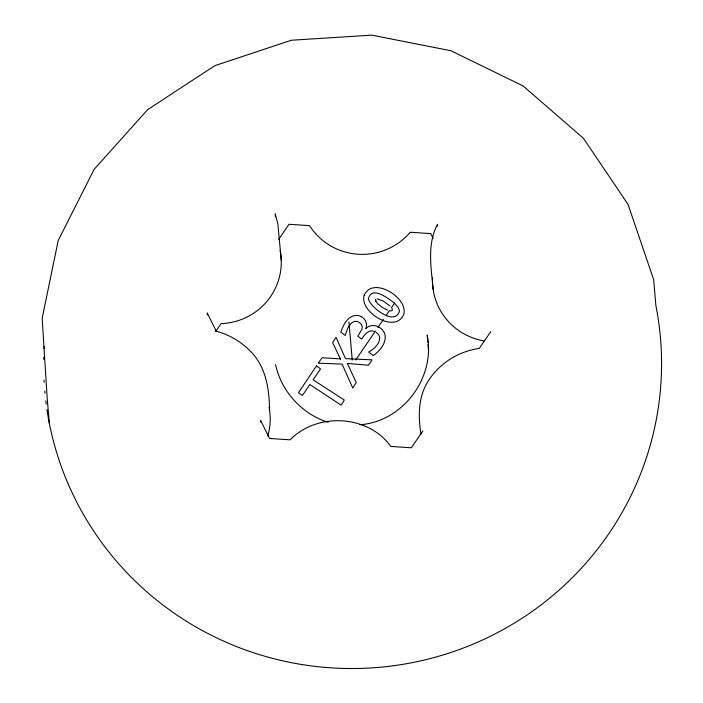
<?xml version="1.0" encoding="UTF-8"?>
<svg xmlns="http://www.w3.org/2000/svg" width="703" height="703" viewBox="0 0 703 703"><rect width="100%" height="100%" fill="white"/><g stroke="black" fill="none" stroke-linecap="round" stroke-linejoin="round"><path stroke-width="1.05" d="M365.991 328.134C368.565 321.693 362.397 314.891 355.806 315.41C347.335 316.253 343.231 325.102 340.814 332.176L345.243 335.472C346.816 330.225 348.644 323.758 354.18 321.447L356.781 321.341L359.426 322.484L361.474 324.487L362.291 326.965L361.852 329.452L357.774 336.183L361.729 339.162C364.207 334.733 368.855 328.96 374.594 331.5M215.636 331.614L221.085 323.635A62.33 61.328 -4.9 0 0 280.119 250.4M278.704 239.354L289.003 224.283L309.548 225.637A62.33 61.328 -4.9 0 0 410.236 232.254L430.781 233.598L433.162 238.387M318.608 362.801L322.062 357.757L340.568 358.899M371.79 359.831L345.507 358.644L336.043 337.299L332.624 342.739L340.604 359.295M355.692 359.962L375.428 331.095M377.898 327.484L383.443 319.373M386.527 314.856L389.611 310.348M391.466 307.642L394.55 303.134C389.04 299.047 371.369 284.856 368.381 299.012L368.346 298.617C370.182 307.677 395.534 326.587 399.497 310.831L398.232 307.413L394.532 303.221M318.644 363.196L342.089 364.092L352.801 388.056L356.236 382.59L347.344 363.372L368.372 365.27L371.825 360.226M422.855 430.948L411.343 447.785L390.798 446.44C368.179 414.665 316.983 412.195 290.111 439.823L269.565 438.47L260.532 420.28L260.708 422.398M490.773 331.596L479.261 348.433C459.586 351.105 441.299 362.15 429.955 378.469C418.232 394.585 417.828 415.297 421 434.217M365.771 328.591C372.247 321.956 384.137 327.141 385.165 335.797C385.877 344.083 379.523 350.885 373.434 355.613L368.592 352.036C374.031 349.119 379.796 344.004 379.752 337.361L378.697 334.777L376.175 332.361M390.429 311.007L392.23 310.533L392.107 308.432M359.769 424.77C403.021 421.747 435.79 377.432 427.169 335.059L427.802 342.396M328.319 422.151L326.236 421.747C300.875 412.775 281.226 390.894 275.541 364.532M377.256 298.81L383.214 301.069L390.051 305.954M387.573 310.128L382.247 307.387L377.775 303.758L375.789 301.297L375.604 299.32L375.789 301.297M275.137 213.598L277.834 223.703L281.244 259.969M437.644 226.384L437.459 224.266C426.932 244.459 431.167 267.615 433.11 289.179M427.978 344.496L428.426 349.734M348.969 322.009L352.238 360.121M275.224 214.661L275.409 216.779M269.601 410.411C269.275 389.462 266.129 366.852 250.54 351.368C241.182 341.684 229.248 334.681 216.252 331.148L207.218 312.958L207.403 315.076M49.351 423.426L47.127 397.476L42.18 318.266L58.226 240.435L94.184 169.291L147.604 109.686L214.846 65.669L291.323 40.247L371.825 35.15L450.869 50.73L523.058 85.924L583.481 138.333L628.025 204.38L653.649 279.574L655.873 305.524A308.995 304.012 -4.9 0 1 404.638 664.045A308.995 304.012 -4.9 0 1 46.943 409.55M46.187 404.146A308.995 304.012 -4.9 0 1 45.783 400.895M44.966 393.276A308.995 304.012 -4.9 0 1 44.772 391.096M44.14 382.344A308.995 304.012 -4.9 0 1 44.025 380.156M43.718 359.382A308.995 304.012 -4.9 0 1 43.762 357.203M44.131 348.53A308.995 304.012 -4.9 0 1 44.254 346.368M269.064 407.248A62.33 61.328 -4.9 0 1 267.781 435.895M484.095 340.929A62.33 61.328 -4.9 0 1 432.591 277.421M364.128 295.471C359.215 311.956 395.385 334.382 403.724 314.408C408.689 297.852 372.485 275.453 364.128 295.471M316.499 365.894L298.415 392.801L302.422 395.446L309.882 384.532L341.113 405.156L344.303 400.042L313.116 379.813L320.542 368.943L316.499 365.894"/></g></svg>
